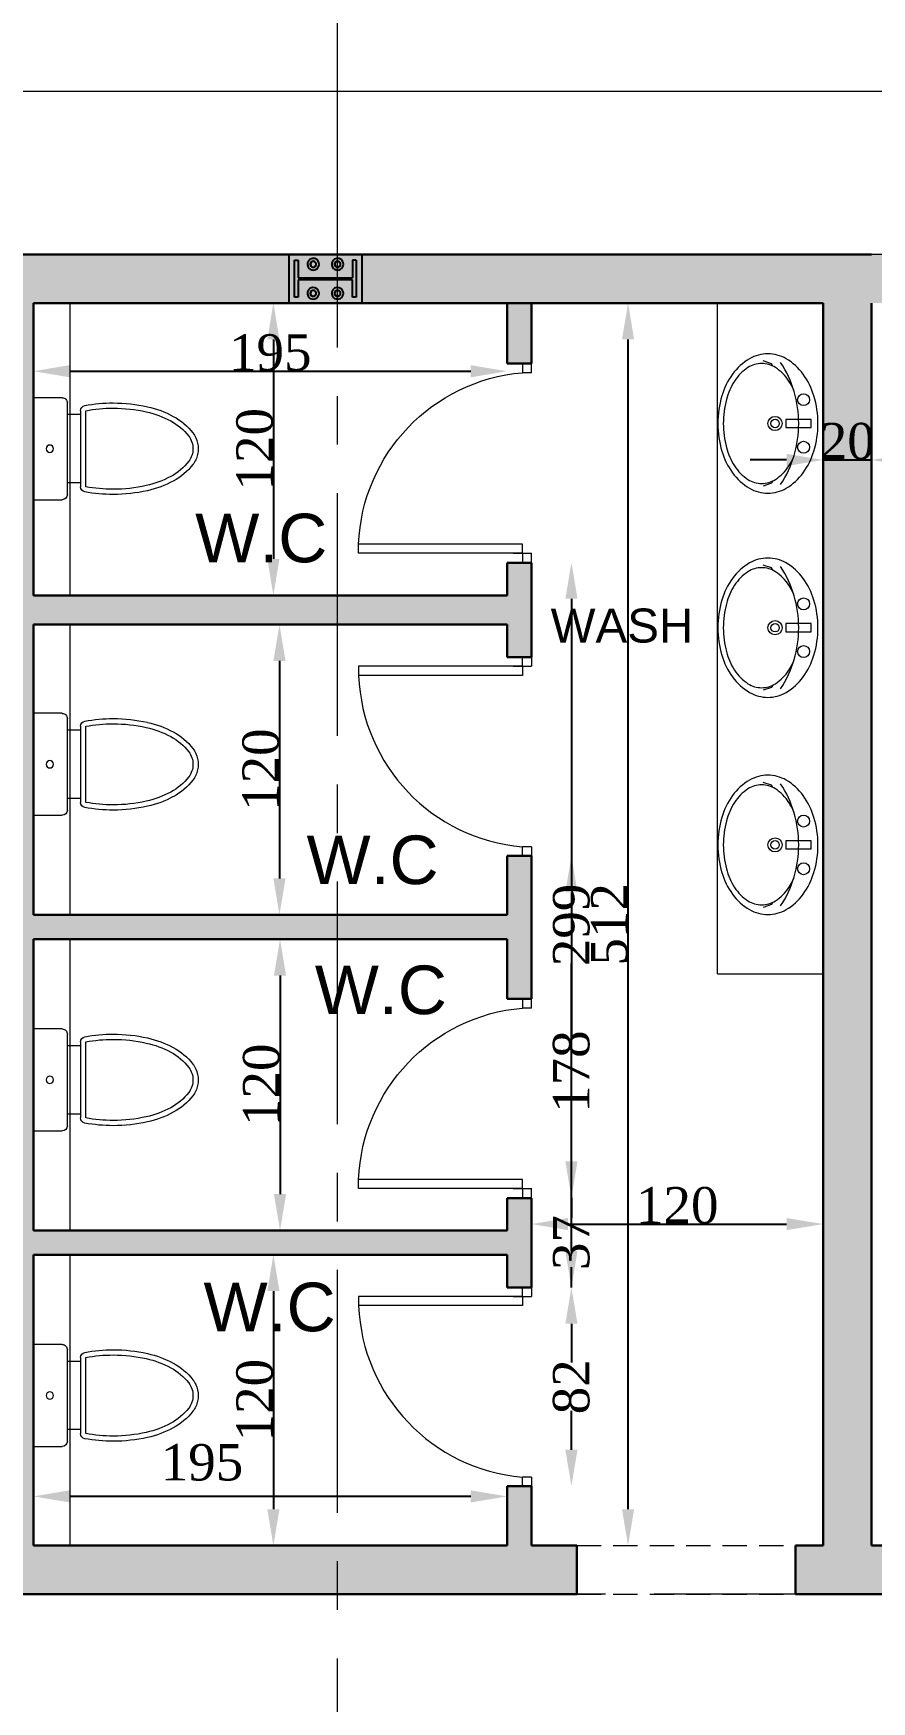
# Model space of a CAD drawing. Header units: millimetres. Extents: x -9083 to 924194, y -232449 to 321637.
# Drawn here: x 75635 to 79085, y 167866 to 174738 of the extents above; entities that cross this region are included whole.
import ezdxf

# ---------------------------------------------------------------- set-up
doc = ezdxf.new("R2010")
doc.units = ezdxf.units.MM
doc.header["$LTSCALE"] = 400
doc.header["$MEASUREMENT"] = 0
doc.header["$PDMODE"] = 3
for name, pattern in [('CENTER', [2, 1.25, -0.25, 0.25, -0.25]), ('CENTERX2', [4, 2.5, -0.5, 0.5, -0.5]), ('HIDDEN', [0.375, 0.25, -0.125])]:
    doc.linetypes.add(name, pattern=pattern)
doc.layers.get('0').update_dxf_attribs({"lineweight": 0, "true_color": 0xff1414})
doc.layers.get('Defpoints').update_dxf_attribs({"color": 8, "lineweight": 5})
for name, color, linetype, lineweight in [('0.dim', 3, 'Continuous', 25), ('A-ANNO-DIMS', 134, 'Continuous', 9), ('A-DETL', 8, 'Continuous', 9), ('A_DOOR', 2, 'Continuous', 9), ('ARCHES', 1, 'HIDDEN', 5), ('AXIS DIMENSION', 8, 'Continuous', 5), ('DETAILS DIMENSION', 15, 'Continuous', 5), ('FIXTURE', 5, 'Continuous', 0), ('HATCH', 15, 'Continuous', 0), ('PLUMBING', 252, 'Continuous', 0), ('REVC', 210, 'Continuous', 0), ('ROOMS DIMENSION', 3, 'Continuous', 5), ('WALL PROPOSED', 255, 'Continuous', 30)]:
    doc.layers.add(name, color=color, linetype=linetype, lineweight=lineweight)
doc.layers.add('AXIES', color=7, linetype='CENTER', lineweight=0, true_color=0x949596)
doc.layers.add('BATH', color=33, linetype='Continuous')
doc.layers.add('STEEL', color=63, linetype='Continuous')
doc.styles.add('Arial_1', font='arial.ttf', dxfattribs={"height": 300})
doc.styles.add('asif', font='arial.ttf')
doc.styles.add('ROMAN', font='times.ttf')
doc.styles.add('ROMANT', font='romant.shx')
doc.dimstyles.new('AXIS DIMENSION', dxfattribs={"dimscale": 1.2, "dimtxt": 220, "dimasz": 150, "dimexe": 75, "dimexo": 200, "dimgap": 50, "dimtad": 0, "dimdec": 0, "dimlfac": 0.1, "dimzin": 0, "dimdsep": 46, "dimtxsty": 'ROMANT', "dimblk": 'OBLIQUE', "dimcen": 200, "dimdle": 75, "dimclrd": 17, "dimclre": 94, "dimclrt": 3, "dimadec": 0, "dimazin": 0, "dimtfac": 0.5, "dimtdec": 0, "dimtix": 1, "dimtofl": 0, "dimtmove": 2, "dimatfit": 2, "dimfxl": 100, "dimtvp": 0.5, "dimtolj": 1, "dimtzin": 0, "dimlwd": -1, "dimlwe": -1, "dimarcsym": 0})
doc.dimstyles.new('DETAILS DIMENSION', dxfattribs={"dimtxt": 100, "dimasz": 150, "dimexe": 75, "dimexo": 200, "dimgap": 50, "dimtad": 0, "dimdec": 0, "dimlfac": 0.1, "dimzin": 0, "dimdsep": 46, "dimtxsty": 'asif', "dimblk": 'OBLIQUE', "dimcen": 200, "dimdle": 50, "dimclrd": 181, "dimclre": 146, "dimclrt": 1, "dimadec": 0, "dimazin": 0, "dimtfac": 0.5, "dimtdec": 0, "dimtix": 1, "dimtofl": 0, "dimtmove": 2, "dimatfit": 2, "dimfxl": 100, "dimtvp": 0.5, "dimtolj": 1, "dimtzin": 0, "dimlwd": -1, "dimlwe": -1, "dimarcsym": 0})
doc.dimstyles.new('ROOMS DIM', dxfattribs={"dimtxt": 150, "dimasz": 150, "dimexe": 0.06, "dimexo": 0.06, "dimgap": 0.03, "dimtad": 1, "dimtoh": 1, "dimdec": 0, "dimlfac": 0.1, "dimzin": 13, "dimdsep": 46, "dimtxsty": 'ROMAN', "dimcen": 0.09, "dimdle": 0.06, "dimse1": 1, "dimse2": 1, "dimclrd": 256, "dimclre": 256, "dimclrt": 3, "dimadec": 0, "dimazin": 0, "dimtfac": 1, "dimtdec": 0, "dimtix": 1, "dimtmove": 2, "dimatfit": 3, "dimfxl": 0.06, "dimtolj": 1, "dimtzin": 0, "dimarcsym": 0})

# ---------------------------------------------------------------- blocks, each defined once
blk = doc.blocks.new('*D672')
at = {"layer": 'Defpoints', "color": 0, "transparency": 16777216}
for p in [(72187.4, 168308.9), (78455.8, 165808.9), (80414.6, 165808.9)]:
    blk.add_point(p, dxfattribs=at)
at = {"layer": 'ROOMS DIMENSION', "lineweight": -2, "transparency": 16777216}
blk.add_line((80414.6, 168158.9), (80414.6, 165958.9), dxfattribs=at)
at = {"layer": 'ROOMS DIMENSION', "transparency": 16777216}
for points in [[(80389.6, 168158.9), (80439.6, 168158.9), (80414.6, 168308.9)], [(80389.6, 165958.9), (80439.6, 165958.9), (80414.6, 165808.9)]]:
    blk.add_solid(points, dxfattribs=at)
at = {"layer": 'ROOMS DIMENSION', "color": 3, "transparency": 16777216, "insert": (80338.3, 167058.9), "char_height": 150, "attachment_point": 5, "rotation": 90, "style": 'ROMAN'}
blk.add_mtext('\\A1;250', dxfattribs=at)
blk = doc.blocks.new('Toalite Pln 003')
at = {"layer": 'BATH', "color": 5, "lineweight": 0}
for p, q in [((1758.13, 446.6), (1758.13, 488.6)), ((1769.97, 488.6), (1758.13, 488.6)), ((1772.13, 448.75), (1772.13, 486.44)), ((1777.51, 481.64), (1772.13, 481.64)), ((1777.51, 483.26), (1777.51, 451.93)), ((1779.67, 451.93), (1779.67, 483.26)), ((1777.51, 453.55), (1772.13, 453.55)), ((1758.13, 446.6), (1769.97, 446.6))]:
    blk.add_line(p, q, dxfattribs=at)
at = {"layer": 'BATH', "color": 5, "lineweight": 0, "extrusion": (0, 0, -1)}
for centre, major_axis, start_param, end_param in [((1769.97, 486.44), (-1.52, -1.52), 2.356194, 3.926991), ((1779.67, 483.26), (-1.52, -1.52), 0.785398, 2.174691), ((1790.97, 421.65), (45.82, -45.82), 3.745487, 3.926991), ((1790.97, 421.65), (-44.3, -44.3), 2.174691, 2.356194), ((1790.97, 421.65), (-45.82, -45.82), 2.356194, 2.575641), ((1790.97, 421.65), (44.3, -44.3), 3.926991, 4.146437), ((1796.04, 444.38), (27.83, -27.83), 4.146437, 4.420932), ((1796.04, 444.38), (-29.35, -29.35), 2.575641, 2.850136), ((1803.75, 458.69), (16.34, -16.34), 4.420932, 4.842077), ((1803.75, 458.69), (17.86, -17.86), 4.420932, 4.842077), ((1764.89, 467.6), (-1.07, -1.07), 0.785398, 7.068583), ((1815.33, 467.6), (6, -6), 4.842077, 5.497787), ((1815.33, 467.6), (-6, -6), 3.926991, 4.582701), ((1803.75, 476.51), (-16.34, -16.34), 4.582701, 5.003846), ((1803.75, 476.51), (-17.86, -17.86), 4.582701, 5.003846), ((1796.04, 490.82), (-27.83, -27.83), -1.27934, -1.004844), ((1796.04, 490.82), (29.35, -29.35), 0.291457, 0.565952), ((1769.97, 448.75), (-1.52, -1.52), 3.926991, 5.497787), ((1779.67, 451.93), (1.52, -1.52), 0.966902, 2.356194), ((1790.97, 513.55), (45.82, -45.82), 0.785398, 0.966902), ((1790.97, 513.55), (-44.3, -44.3), -0.785398, -0.603895), ((1790.97, 513.55), (-44.3, -44.3), -1.004844, -0.785398), ((1790.97, 513.55), (-45.82, -45.82), -1.004844, -0.785398)]:
    blk.add_ellipse(centre, major_axis=major_axis, ratio=1, start_param=start_param, end_param=end_param, dxfattribs=at)
at = {"layer": 'BATH', "color": 5, "lineweight": 0}
for points, knots in [([(1823.77, 474.08), (1824.24, 473.47), (1824.65, 472.8), (1825.63, 470.69), (1825.97, 469.14), (1825.97, 467.6)], [4.8420771, 4.8420771, 4.8420771, 4.8420771, 5.0619915, 5.0619915, 5.4977871, 5.4977871, 5.4977871, 5.4977871]), ([(1825.97, 467.6), (1825.97, 466.82), (1825.89, 466.04), (1825.38, 463.77), (1824.71, 462.33), (1823.77, 461.11)], [3.9269908, 3.9269908, 3.9269908, 3.9269908, 4.1469052, 4.1469052, 4.5827009, 4.5827009, 4.5827009, 4.5827009])]:
    blk.add_open_spline(points, degree=3, knots=knots, dxfattribs=at)
blk = doc.blocks.new('*D675')
at = {"layer": 'Defpoints', "color": 0, "transparency": 16777216}
for p in [(75635.4, 168711.5), (75635.4, 168675.7), (77585.4, 168675.7)]:
    blk.add_point(p, dxfattribs=at)
at = {"layer": 'ROOMS DIMENSION', "lineweight": -2, "transparency": 16777216}
blk.add_line((77435.4, 168711.5), (75785.4, 168711.5), dxfattribs=at)
at = {"layer": 'ROOMS DIMENSION', "transparency": 16777216}
for points in [[(75785.4, 168736.5), (75785.4, 168686.5), (75635.4, 168711.5)], [(77435.4, 168736.5), (77435.4, 168686.5), (77585.4, 168711.5)]]:
    blk.add_solid(points, dxfattribs=at)
at = {"layer": 'ROOMS DIMENSION', "color": 3, "transparency": 16777216, "insert": (76329.3, 168851), "char_height": 150, "attachment_point": 5, "style": 'ROMAN'}
blk.add_mtext('\\A1;195', dxfattribs=at)
blk = doc.blocks.new('*D676')
at = {"layer": 'Defpoints', "color": 0, "transparency": 16777216}
for p in [(75635.4, 173340), (77585.4, 173356.9), (77585.4, 173346.2)]:
    blk.add_point(p, dxfattribs=at)
at = {"layer": 'ROOMS DIMENSION', "lineweight": -2, "transparency": 16777216}
blk.add_line((75785.4, 173346.2), (77435.4, 173346.2), dxfattribs=at)
at = {"layer": 'ROOMS DIMENSION', "transparency": 16777216}
for points in [[(75785.4, 173371.2), (75785.4, 173321.2), (75635.4, 173346.2)], [(77435.4, 173371.2), (77435.4, 173321.2), (77585.4, 173346.2)]]:
    blk.add_solid(points, dxfattribs=at)
at = {"layer": 'ROOMS DIMENSION', "color": 3, "transparency": 16777216, "insert": (76610.4, 173422.7), "char_height": 150, "attachment_point": 5, "style": 'ROMAN'}
blk.add_mtext('\\A1;195', dxfattribs=at)
blk = doc.blocks.new('*D763')
at = {"layer": 'Defpoints', "color": 0, "transparency": 16777216}
for p in [(76610.4, 172302.9), (76610.4, 171107), (76648.2, 171107)]:
    blk.add_point(p, dxfattribs=at)
at = {"layer": 'ROOMS DIMENSION', "lineweight": -2, "transparency": 16777216}
blk.add_line((76648.2, 172152.9), (76648.2, 171257), dxfattribs=at)
at = {"layer": 'ROOMS DIMENSION', "transparency": 16777216}
for points in [[(76623.2, 172152.9), (76673.2, 172152.9), (76648.2, 172302.9)], [(76623.2, 171257), (76673.2, 171257), (76648.2, 171107)]]:
    blk.add_solid(points, dxfattribs=at)
at = {"layer": 'ROOMS DIMENSION', "color": 3, "transparency": 16777216, "insert": (76571.8, 171704.9), "char_height": 150, "attachment_point": 5, "rotation": 90, "style": 'ROMAN'}
blk.add_mtext('\\A1;120', dxfattribs=at)
blk = doc.blocks.new('*D764')
at = {"layer": 'Defpoints', "color": 0, "transparency": 16777216}
for p in [(76520.5, 171007), (76493.2, 169807), (76650.5, 169807)]:
    blk.add_point(p, dxfattribs=at)
at = {"layer": 'ROOMS DIMENSION', "lineweight": -2, "transparency": 16777216}
blk.add_line((76650.5, 170857), (76650.5, 169957), dxfattribs=at)
at = {"layer": 'ROOMS DIMENSION', "transparency": 16777216}
for points in [[(76625.5, 170857), (76675.5, 170857), (76650.5, 171007)], [(76625.5, 169957), (76675.5, 169957), (76650.5, 169807)]]:
    blk.add_solid(points, dxfattribs=at)
at = {"layer": 'ROOMS DIMENSION', "color": 3, "transparency": 16777216, "insert": (76574.1, 170407), "char_height": 150, "attachment_point": 5, "rotation": 90, "style": 'ROMAN'}
blk.add_mtext('\\A1;120', dxfattribs=at)
blk = doc.blocks.new('*D677')
at = {"layer": 'Defpoints', "color": 0, "transparency": 16777216}
for p in [(78885.4, 169833.2), (77685.4, 169765.7), (78885.4, 169750.1)]:
    blk.add_point(p, dxfattribs=at)
at = {"layer": 'ROOMS DIMENSION', "lineweight": -2, "transparency": 16777216}
blk.add_line((77835.4, 169833.2), (78735.4, 169833.2), dxfattribs=at)
at = {"layer": 'ROOMS DIMENSION', "transparency": 16777216}
for points in [[(77835.4, 169858.2), (77835.4, 169808.2), (77685.4, 169833.2)], [(78735.4, 169858.2), (78735.4, 169808.2), (78885.4, 169833.2)]]:
    blk.add_solid(points, dxfattribs=at)
at = {"layer": 'ROOMS DIMENSION', "color": 3, "transparency": 16777216, "insert": (78285.4, 169909.5), "char_height": 150, "attachment_point": 5, "style": 'ROMAN'}
blk.add_mtext('\\A1;120', dxfattribs=at)
blk = doc.blocks.new('*D766')
at = {"layer": 'Defpoints', "color": 0, "transparency": 16777216}
for p in [(78885.4, 173627), (79085.4, 173627), (79085.4, 172980.8)]:
    blk.add_point(p, dxfattribs=at)
at = {"layer": 'ROOMS DIMENSION', "lineweight": -2, "transparency": 16777216}
for p, q in [((78735.4, 172980.8), (78585.4, 172980.8)), ((78885.4, 172980.8), (79085.4, 172980.8)), ((79235.4, 172980.8), (79385.4, 172980.8))]:
    blk.add_line(p, q, dxfattribs=at)
at = {"layer": 'ROOMS DIMENSION', "transparency": 16777216}
for points in [[(78735.4, 173005.8), (78735.4, 172955.8), (78885.4, 172980.8)], [(79235.4, 173005.8), (79235.4, 172955.8), (79085.4, 172980.8)]]:
    blk.add_solid(points, dxfattribs=at)
at = {"layer": 'ROOMS DIMENSION', "color": 3, "transparency": 16777216, "insert": (78985.4, 173057.2), "char_height": 150, "attachment_point": 5, "style": 'ROMAN'}
blk.add_mtext('\\A1;20', dxfattribs=at)
blk = doc.blocks.new('_Oblique')
at = {"color": 0, "linetype": 'ByBlock', "lineweight": -2}
blk.add_line((-0.5, -0.5), (0.5, 0.5), dxfattribs=at)
blk = doc.blocks.new('*D729')
at = {"layer": 'Defpoints', "color": 0, "transparency": 16777216}
for p in [(68785.4, 174498), (68785.4, 174235.2), (80460.4, 173827)]:
    blk.add_point(p, dxfattribs=at)
at = {"layer": 'DETAILS DIMENSION', "color": 146, "transparency": 16777216}
for p, q in [((68785.4, 174435.2), (68785.4, 174573)), ((80460.4, 174027), (80460.4, 174573))]:
    blk.add_line(p, q, dxfattribs=at)
at = {"layer": 'DETAILS DIMENSION', "color": 181, "transparency": 16777216}
for p, q in [((68735.4, 174498), (74428.2, 174498)), ((80510.4, 174498), (74817.6, 174498))]:
    blk.add_line(p, q, dxfattribs=at)
at = {"layer": 'DETAILS DIMENSION', "color": 181, "transparency": 16777216, "xscale": 150, "yscale": 150, "zscale": 150, "rotation": 180}
blk.add_blockref('_Oblique', (68785.4, 174498), dxfattribs=at)
at = {"layer": 'DETAILS DIMENSION', "color": 181, "transparency": 16777216, "xscale": 150, "yscale": 150, "zscale": 150}
blk.add_blockref('_Oblique', (80460.4, 174498), dxfattribs=at)
at = {"layer": 'DETAILS DIMENSION', "color": 1, "transparency": 16777216, "insert": (74622.9, 174549.1), "char_height": 100, "attachment_point": 5, "style": 'asif'}
blk.add_mtext('\\A1;1168', dxfattribs=at)
blk = doc.blocks.new('*D156')
at = {"layer": 'AXIS DIMENSION', "color": 94, "ltscale": 20, "transparency": 16777216}
for p, q in [((6081680.8, 811188.9), (6081680.8, 813339.4)), ((6085684.3, 811188.9), (6085684.3, 813339.4))]:
    blk.add_line(p, q, dxfattribs=at)
at = {"layer": 'AXIS DIMENSION', "color": 17, "ltscale": 20, "transparency": 16777216}
for p, q in [((6081590.8, 813249.4), (6083276.8, 813249.4)), ((6085774.3, 813249.4), (6084088.3, 813249.4))]:
    blk.add_line(p, q, dxfattribs=at)
at = {"layer": 'Defpoints', "color": 0, "ltscale": 20, "transparency": 16777216}
for p in [(6085684.3, 813249.4), (6081680.8, 810948.9), (6085684.3, 810948.9)]:
    blk.add_point(p, dxfattribs=at)
at = {"layer": 'AXIS DIMENSION', "color": 17, "ltscale": 20, "transparency": 16777216, "xscale": 179.9999999999999, "yscale": 179.9999999999999, "zscale": 179.9999999999999, "rotation": 180}
blk.add_blockref('_Oblique', (6081680.8, 813249.4), dxfattribs=at)
at = {"layer": 'AXIS DIMENSION', "color": 17, "ltscale": 20, "transparency": 16777216, "xscale": 179.9999999999999, "yscale": 179.9999999999999, "zscale": 179.9999999999999}
blk.add_blockref('_Oblique', (6085684.3, 813249.4), dxfattribs=at)
at = {"layer": 'AXIS DIMENSION', "color": 3, "ltscale": 20, "transparency": 16777216, "insert": (6083682.6, 813381.4), "char_height": 264, "attachment_point": 5, "style": 'ROMANT'}
blk.add_mtext('\\A1;400', dxfattribs=at)
blk = doc.blocks.new('*D159')
at = {"layer": 'AXIS DIMENSION', "color": 94, "ltscale": 20, "transparency": 16777216}
for p, q in [((6085684.3, 811188.9), (6085684.3, 813339.4)), ((6089882.5, 811188.9), (6089882.5, 813339.4))]:
    blk.add_line(p, q, dxfattribs=at)
at = {"layer": 'AXIS DIMENSION', "color": 17, "ltscale": 20, "transparency": 16777216}
for p, q in [((6085594.3, 813249.4), (6087377.7, 813249.4)), ((6089972.5, 813249.4), (6088189.1, 813249.4))]:
    blk.add_line(p, q, dxfattribs=at)
at = {"layer": 'Defpoints', "color": 0, "ltscale": 20, "transparency": 16777216}
for p in [(6089882.5, 813249.4), (6085684.3, 810948.9), (6089882.5, 810948.9)]:
    blk.add_point(p, dxfattribs=at)
at = {"layer": 'AXIS DIMENSION', "color": 17, "ltscale": 20, "transparency": 16777216, "xscale": 179.9999999999999, "yscale": 179.9999999999999, "zscale": 179.9999999999999, "rotation": 180}
blk.add_blockref('_Oblique', (6085684.3, 813249.4), dxfattribs=at)
at = {"layer": 'AXIS DIMENSION', "color": 17, "ltscale": 20, "transparency": 16777216, "xscale": 179.9999999999999, "yscale": 179.9999999999999, "zscale": 179.9999999999999}
blk.add_blockref('_Oblique', (6089882.5, 813249.4), dxfattribs=at)
at = {"layer": 'AXIS DIMENSION', "color": 3, "ltscale": 20, "transparency": 16777216, "insert": (6087783.4, 813381.4), "char_height": 264, "attachment_point": 5, "style": 'ROMANT'}
blk.add_mtext('\\A1;420', dxfattribs=at)
blk = doc.blocks.new('*D732')
at = {"layer": 'Defpoints', "color": 0, "transparency": 16777216}
for p in [(76585.4, 173627), (76585.4, 172422.9), (76623.2, 172422.9)]:
    blk.add_point(p, dxfattribs=at)
at = {"layer": 'ROOMS DIMENSION', "lineweight": -2, "transparency": 16777216}
blk.add_line((76623.2, 173477), (76623.2, 172572.9), dxfattribs=at)
at = {"layer": 'ROOMS DIMENSION', "transparency": 16777216}
for points in [[(76598.2, 173477), (76648.2, 173477), (76623.2, 173627)], [(76598.2, 172572.9), (76648.2, 172572.9), (76623.2, 172422.9)]]:
    blk.add_solid(points, dxfattribs=at)
at = {"layer": 'ROOMS DIMENSION', "color": 3, "transparency": 16777216, "insert": (76546.8, 173024.9), "char_height": 150, "attachment_point": 5, "rotation": 90, "style": 'ROMAN'}
blk.add_mtext('\\A1;120', dxfattribs=at)
blk = doc.blocks.new('*D733')
at = {"layer": 'Defpoints', "color": 0, "transparency": 16777216}
for p in [(76493.2, 169707), (76497.7, 168508.9), (76623.2, 168508.9)]:
    blk.add_point(p, dxfattribs=at)
at = {"layer": 'ROOMS DIMENSION', "lineweight": -2, "transparency": 16777216}
blk.add_line((76623.2, 169557), (76623.2, 168658.9), dxfattribs=at)
at = {"layer": 'ROOMS DIMENSION', "transparency": 16777216}
for points in [[(76598.2, 169557), (76648.2, 169557), (76623.2, 169707)], [(76598.2, 168658.9), (76648.2, 168658.9), (76623.2, 168508.9)]]:
    blk.add_solid(points, dxfattribs=at)
at = {"layer": 'ROOMS DIMENSION', "color": 3, "transparency": 16777216, "insert": (76546.8, 169108), "char_height": 150, "attachment_point": 5, "rotation": 90, "style": 'ROMAN'}
blk.add_mtext('\\A1;120', dxfattribs=at)
blk = doc.blocks.new('*D768')
at = {"layer": 'Defpoints', "color": 0, "transparency": 16777216}
for p in [(116685.4, 168508.9), (68985.4, 168308.9), (116685.4, 167055.6)]:
    blk.add_point(p, dxfattribs=at)
at = {"layer": 'ROOMS DIMENSION', "lineweight": -2, "transparency": 16777216}
blk.add_line((69135.4, 167055.6), (116535.4, 167055.6), dxfattribs=at)
at = {"layer": 'ROOMS DIMENSION', "transparency": 16777216}
for points in [[(69135.4, 167080.6), (69135.4, 167030.6), (68985.4, 167055.6)], [(116535.4, 167080.6), (116535.4, 167030.6), (116685.4, 167055.6)]]:
    blk.add_solid(points, dxfattribs=at)
at = {"layer": 'ROOMS DIMENSION', "color": 3, "transparency": 16777216, "insert": (92585.4, 167665.4), "char_height": 150, "attachment_point": 5, "style": 'ROMAN'}
blk.add_mtext('\\A1;4770', dxfattribs=at)
blk = doc.blocks.new('LAVATORY')
at = {"layer": 'PLUMBING', "color": 5, "flags": 128}
blk.add_lwpolyline([(0.2925, 0.21, 0.131574), (0.272, 0.2865, 0.10661), (0.2068, 0.3585, 0.083598), (0.1157, 0.4032, 0.07239), (0, 0.42, 0.07239), (-0.1157, 0.4032, 0.083598), (-0.2068, 0.3585, 0.10661), (-0.272, 0.2865, 0.131574), (-0.2925, 0.21, 0.131574), (-0.272, 0.1335, 0.10661), (-0.2068, 0.0615, 0.083598), (-0.1157, 0.0168, 0.07239), (0, 0, 0.07239), (0.1157, 0.0168, 0.083598), (0.2068, 0.0615, 0.10661), (0.272, 0.1335, 0.131574), (0.2925, 0.21)], format="xyb", close=True, dxfattribs=at)
for points in [[(0.1391, 0.1014, 0.040392), (0.1783, 0.1222, 0.107175), (0.2351, 0.1787, 0.144796), (0.2521, 0.2361, 0.144796), (0.2351, 0.2935, 0.107175), (0.1783, 0.35, 0.077612), (0.1006, 0.384, 0.064769), (0, 0.3971, 0.064769), (-0.1006, 0.384, 0.077612), (-0.1783, 0.35, 0.107175), (-0.2351, 0.2935, 0.144796), (-0.2521, 0.2361, 0.144796), (-0.2351, 0.1787, 0.107175), (-0.1783, 0.1222, 0.040392), (-0.1391, 0.1014)], [(-0.2565, 0.1567, 0.147437), (0, 0.0807, 0.147437), (0.2565, 0.1567)]]:
    blk.add_lwpolyline(points, format="xyb", dxfattribs=at)
for points in [[(-0.241, 0.1891), (-0.2508, 0.1945), (-0.2625, 0.2296)], [(0.241, 0.1891), (0.2508, 0.1945), (0.2625, 0.2296)]]:
    blk.add_lwpolyline(points, dxfattribs=at)
at = {"layer": 'PLUMBING', "color": 5}
for centre, radius in [((0, 0.18), 0.0297), ((0, 0.18), 0.018), ((-0.1, 0.06), 0.0251), ((0.1, 0.06), 0.0251)]:
    blk.add_circle(centre, radius, dxfattribs=at)
blk.add_3dface([(-0.0171, 0.1345), (-0.0171, 0.0278), (0.0171, 0.0278), (0.0171, 0.1345)], dxfattribs=at)
blk = doc.blocks.new('*D769')
at = {"layer": 'Defpoints', "color": 0, "transparency": 16777216}
for p in [(77685.4, 173627), (78083, 173627), (77685.4, 168508.9)]:
    blk.add_point(p, dxfattribs=at)
at = {"layer": 'ROOMS DIMENSION', "lineweight": -2, "transparency": 16777216}
blk.add_line((78083, 168658.9), (78083, 173477), dxfattribs=at)
at = {"layer": 'ROOMS DIMENSION', "transparency": 16777216}
for points in [[(78058, 173477), (78108, 173477), (78083, 173627)], [(78058, 168658.9), (78108, 168658.9), (78083, 168508.9)]]:
    blk.add_solid(points, dxfattribs=at)
at = {"layer": 'ROOMS DIMENSION', "color": 3, "transparency": 16777216, "insert": (78006.7, 171068), "char_height": 150, "attachment_point": 5, "rotation": 90, "style": 'ROMAN'}
blk.add_mtext('\\A1;512', dxfattribs=at)
blk = doc.blocks.new('*D799')
at = {"layer": 'Defpoints', "color": 0, "transparency": 16777216}
for p in [(77685.4, 169572.4), (77685.4, 168753.7), (77849.9, 168753.7)]:
    blk.add_point(p, dxfattribs=at)
at = {"layer": 'ROOMS DIMENSION', "lineweight": -2, "transparency": 16777216}
for p, q in [((77849.9, 169422.4), (77849.9, 169262.5)), ((77849.9, 168903.7), (77849.9, 169063.6))]:
    blk.add_line(p, q, dxfattribs=at)
at = {"layer": 'ROOMS DIMENSION', "transparency": 16777216}
for points in [[(77824.9, 169422.4), (77874.9, 169422.4), (77849.9, 169572.4)], [(77824.9, 168903.7), (77874.9, 168903.7), (77849.9, 168753.7)]]:
    blk.add_solid(points, dxfattribs=at)
at = {"layer": 'ROOMS DIMENSION', "color": 3, "transparency": 16777216, "insert": (77849.9, 169163), "char_height": 150, "attachment_point": 5, "rotation": 90, "style": 'ROMAN'}
blk.add_mtext('\\A1;82', dxfattribs=at)
blk = doc.blocks.new('DFGFDSGDFSG')
at = {"layer": 'A_DOOR', "color": 1}
for p, q in [((76972.9, 169534.9), (76972.9, 169497.4)), ((77647.9, 169534.9), (76972.9, 169534.9)), ((77610.4, 169534.9), (77647.9, 169534.9)), ((77647.9, 169534.9), (77647.9, 169572.4)), ((77647.9, 169572.4), (77685.4, 169572.4)), ((77647.9, 169534.9), (77647.9, 169497.4)), ((77647.9, 169534.9), (77685.4, 169534.9)), ((77685.4, 169572.4), (77685.4, 169534.9)), ((77647.9, 169497.4), (76972.9, 169497.4)), ((77685.4, 168791.2), (77647.9, 168791.2)), ((77647.9, 168753.7), (77647.9, 168791.2)), ((77685.4, 168791.2), (77685.4, 168753.7)), ((77685.4, 168753.7), (77647.9, 168753.7))]:
    blk.add_line(p, q, dxfattribs=at)
blk.add_arc((77711, 169526), 737.5, 182.22227, 265.09715, dxfattribs=at)
blk = doc.blocks.new('*D802')
at = {"layer": 'Defpoints', "color": 0, "transparency": 16777216}
for p in [(77685.4, 169941.6), (77849.9, 169941.6), (77685.4, 169572.4)]:
    blk.add_point(p, dxfattribs=at)
at = {"layer": 'ROOMS DIMENSION', "lineweight": -2, "transparency": 16777216}
for p, q in [((77849.9, 170091.6), (77849.9, 170241.6)), ((77849.9, 169941.6), (77849.9, 169858.4)), ((77849.9, 169572.4), (77849.9, 169655.6)), ((77849.9, 169422.4), (77849.9, 169272.4))]:
    blk.add_line(p, q, dxfattribs=at)
at = {"layer": 'ROOMS DIMENSION', "transparency": 16777216}
for points in [[(77824.9, 170091.6), (77874.9, 170091.6), (77849.9, 169941.6)], [(77824.9, 169422.4), (77874.9, 169422.4), (77849.9, 169572.4)]]:
    blk.add_solid(points, dxfattribs=at)
at = {"layer": 'ROOMS DIMENSION', "color": 3, "transparency": 16777216, "insert": (77849.9, 169757), "char_height": 150, "attachment_point": 5, "rotation": 90, "style": 'ROMAN'}
blk.add_mtext('\\A1;37', dxfattribs=at)
blk = doc.blocks.new('*D803')
at = {"layer": 'Defpoints', "color": 0, "transparency": 16777216}
for p in [(77685.4, 171349.5), (77849.9, 171349.5), (77685.4, 169572.4)]:
    blk.add_point(p, dxfattribs=at)
at = {"layer": 'ROOMS DIMENSION', "lineweight": -2, "transparency": 16777216}
for p, q in [((77849.9, 171199.5), (77849.9, 170607.7)), ((77849.9, 169722.4), (77849.9, 170314.2))]:
    blk.add_line(p, q, dxfattribs=at)
at = {"layer": 'ROOMS DIMENSION', "transparency": 16777216}
for points in [[(77824.9, 171199.5), (77874.9, 171199.5), (77849.9, 171349.5)], [(77824.9, 169722.4), (77874.9, 169722.4), (77849.9, 169572.4)]]:
    blk.add_solid(points, dxfattribs=at)
at = {"layer": 'ROOMS DIMENSION', "color": 3, "transparency": 16777216, "insert": (77849.9, 170461), "char_height": 150, "attachment_point": 5, "rotation": 90, "style": 'ROMAN'}
blk.add_mtext('\\A1;178', dxfattribs=at)
blk = doc.blocks.new('*D804')
at = {"layer": 'Defpoints', "color": 0, "transparency": 16777216}
for p in [(77685.4, 172558.8), (77849.9, 172558.8), (77685.4, 169572.4)]:
    blk.add_point(p, dxfattribs=at)
at = {"layer": 'ROOMS DIMENSION', "lineweight": -2, "transparency": 16777216}
for p, q in [((77849.9, 172408.8), (77849.9, 171224.6)), ((77849.9, 169722.4), (77849.9, 170906.6))]:
    blk.add_line(p, q, dxfattribs=at)
at = {"layer": 'ROOMS DIMENSION', "transparency": 16777216}
for points in [[(77824.9, 172408.8), (77874.9, 172408.8), (77849.9, 172558.8)], [(77824.9, 169722.4), (77874.9, 169722.4), (77849.9, 169572.4)]]:
    blk.add_solid(points, dxfattribs=at)
at = {"layer": 'ROOMS DIMENSION', "color": 3, "transparency": 16777216, "insert": (77849.9, 171065.6), "char_height": 150, "attachment_point": 5, "rotation": 90, "style": 'ROMAN'}
blk.add_mtext('\\A1;299', dxfattribs=at)
blk = doc.blocks.new('*D805')
at = {"layer": 'Defpoints', "color": 0, "transparency": 16777216}
for p in [(77685.4, 171349.5), (77849.9, 171349.5), (77685.4, 169572.4)]:
    blk.add_point(p, dxfattribs=at)
at = {"layer": 'ROOMS DIMENSION', "lineweight": -2, "transparency": 16777216}
for p, q in [((77849.9, 171199.5), (77849.9, 170607.7)), ((77849.9, 169722.4), (77849.9, 170314.2))]:
    blk.add_line(p, q, dxfattribs=at)
at = {"layer": 'ROOMS DIMENSION', "transparency": 16777216}
for points in [[(77824.9, 171199.5), (77874.9, 171199.5), (77849.9, 171349.5)], [(77824.9, 169722.4), (77874.9, 169722.4), (77849.9, 169572.4)]]:
    blk.add_solid(points, dxfattribs=at)
at = {"layer": 'ROOMS DIMENSION', "color": 3, "transparency": 16777216, "insert": (77849.9, 170461), "char_height": 150, "attachment_point": 5, "rotation": 90, "style": 'ROMAN'}
blk.add_mtext('\\A1;178', dxfattribs=at)
blk = doc.blocks.new('GHBVNVCN')
at = {"layer": 'STEEL', "color": 114, "true_color": 0x139b48}
for p, q in [((891.2539, -1724.1166), (891.2539, -1724.3166)), ((891.2539, -1724.1166), (891.5539, -1724.1166)), ((891.5539, -1724.1166), (891.5539, -1724.3166)), ((891.2769, -1724.2926), (891.2769, -1724.1406)), ((891.2769, -1724.1406), (891.2921, -1724.1406)), ((891.2921, -1724.1406), (891.2921, -1724.2126)), ((891.5309, -1724.1406), (891.5157, -1724.1406)), ((891.5157, -1724.1406), (891.5157, -1724.2126)), ((891.5309, -1724.1406), (891.5309, -1724.2926)), ((891.2921, -1724.2126), (891.5157, -1724.2126)), ((891.5157, -1724.2206), (891.2921, -1724.2206)), ((891.2921, -1724.2206), (891.2921, -1724.2926)), ((891.5157, -1724.2926), (891.5157, -1724.2206)), ((891.2539, -1724.3166), (891.5539, -1724.3166)), ((891.2921, -1724.2926), (891.2769, -1724.2926)), ((891.5309, -1724.2926), (891.5157, -1724.2926))]:
    blk.add_line(p, q, dxfattribs=at)
at = {"layer": 'STEEL', "color": 8, "ltscale": 500}
for centre, radius, start, end in [((891.3539, -1724.1566), 0.024, 30, 210), ((891.4539, -1724.1566), 0.024, 30, 210), ((891.3539, -1724.1566), 0.024, 210, 30), ((891.3539, -1724.1566), 0.012, 45, 225), ((891.3539, -1724.1566), 0.012, 150, 330), ((891.3539, -1724.1566), 0.012, 330, 150), ((891.3539, -1724.1566), 0.012, 225, 45), ((891.4539, -1724.1566), 0.024, 210, 30), ((891.4539, -1724.1566), 0.012, 45, 225), ((891.4539, -1724.1566), 0.012, 150, 330), ((891.4539, -1724.1566), 0.012, 330, 150), ((891.4539, -1724.1566), 0.012, 225, 45), ((891.3539, -1724.2766), 0.024, 30, 210), ((891.3539, -1724.2766), 0.024, 210, 30), ((891.3539, -1724.2766), 0.012, 45, 225), ((891.3539, -1724.2766), 0.012, 150, 330), ((891.3539, -1724.2766), 0.012, 330, 150), ((891.3539, -1724.2766), 0.012, 225, 45), ((891.4539, -1724.2766), 0.024, 30, 210), ((891.4539, -1724.2766), 0.024, 210, 30), ((891.4539, -1724.2766), 0.012, 45, 225), ((891.4539, -1724.2766), 0.012, 150, 330), ((891.4539, -1724.2766), 0.012, 330, 150), ((891.4539, -1724.2766), 0.012, 225, 45)]:
    blk.add_arc(centre, radius, start, end, dxfattribs=at)
blk = doc.blocks.new('hjhg')
at = {"layer": 'AXIES', "linetype": 'CENTERX2'}
for p, q in [((6085684.3, 791366), (6085684.3, 816591.3)), ((6131186.9, 810948.9), (6071269.8, 810948.9)), ((6131186.9, 805430.8), (6071269.8, 805430.8))]:
    blk.add_line(p, q, dxfattribs=at)
at = {"layer": 'AXIS DIMENSION', "ltscale": 20}
for base, p1, p2, picture, middle in [((6085684.3, 813249.4), (6081680.8, 810948.9), (6085684.3, 810948.9), '*D156', (6083682.6, 813381.4)), ((6089882.5, 813249.4), (6085684.3, 810948.9), (6089882.5, 810948.9), '*D159', (6087783.4, 813381.4))]:
    dim = blk.add_linear_dim(base=base, p1=p1, p2=p2, dimstyle='AXIS DIMENSION', dxfattribs=at)
    dim.commit()
    dim.dimension.update_dxf_attribs({"geometry": picture, "text_midpoint": middle})

msp = doc.modelspace()

# ---------------------------------------------------------------- hatches: boundary and pattern name
at = {"layer": 'HATCH', "true_color": 0x939598}
h = msp.add_hatch(color=252, dxfattribs=at)
h.dxf.hatch_style = 1
h.paths.add_polyline_path([(80460.41665, 173827.00829), (79085.41665, 173827.00829), (68785.41665, 173827.00829), (68785.41665, 168926.57089), (68985.41665, 168926.57089), (68985.41665, 170130.13199), (69567.95287, 170130.13199), (69567.95287, 170230.13199), (68985.41665, 170230.13199), (68985.41665, 173627.00829), (70533.33648, 173627.00829), (70533.33648, 170230.13199), (70387.95287, 170230.13199), (70387.95287, 170130.13199), (70780.80026, 170130.13199), (70780.80026, 170230.13199), (70635.41665, 170230.13199), (70635.41665, 173627.00829), (72185.41665, 173627.00829), (72185.41665, 170230.13199), (71600.80026, 170230.13199), (71600.80026, 170130.13199), (72185.41665, 170130.13199), (72185.41665, 168976.57089), (72385.41665, 168976.57089), (72385.41665, 173627.00829), (75435.41665, 173627.00829), (75435.41665, 168308.92654), (77872.25556, 168308.92654), (77872.25556, 168508.92654), (77685.41665, 168508.92654), (77685.41665, 168753.6541), (77585.41665, 168753.6541), (77585.41665, 168508.92654), (75635.41665, 168508.92654), (75635.41665, 169707.00829), (77585.41665, 169707.00829), (77585.41665, 169572.40411), (77685.41665, 169572.40411), (77685.41665, 169940.33843), (77585.41665, 169940.33843), (77585.41665, 169807.00829), (75635.41665, 169807.00829), (75635.41665, 171007.00829), (77585.41665, 171007.00829), (77585.41665, 170760.36381), (77685.41665, 170760.36381), (77685.41665, 171349.52012), (77585.41665, 171349.52012), (77585.41665, 171107.00829), (75635.41665, 171107.00829), (75635.41665, 172302.87564), (77585.41665, 172302.87564), (77585.41665, 172168.27145), (77685.41665, 172168.27145), (77685.41665, 172557.47982), (77585.41665, 172557.47982), (77585.41665, 172422.87564), (75635.41665, 172422.87564), (75635.41665, 173627.00829), (78885.41665, 173627.00829), (78885.41665, 168508.92654), (78772.25556, 168508.92654), (78772.25556, 168308.92654), (82488.19639, 168308.92654), (82488.19639, 168508.92654), (79085.41665, 168508.92654), (79085.41665, 173627.00829), (80460.41665, 173627.00829)])
h.paths.add_polyline_path([(77685.41665, 173627.00829), (77585.41665, 173627.00829), (77585.41665, 173377.5052), (77685.41665, 173377.5052)], flags=16)
h.paths.add_polyline_path([(84935.41665, 173827.00829), (82260.41665, 173827.00829), (82260.41665, 173627.00829), (83635.41665, 173627.00829), (83635.41665, 168508.92654), (83490.81247, 168508.92654), (83490.81247, 168308.92654), (83980.02084, 168308.92654), (83980.02084, 168508.92654), (83835.41665, 168508.92654), (83835.41665, 173627.00829), (84935.41665, 173627.00829)])
h.paths.add_polyline_path([(89135.41665, 173827.00829), (86735.41665, 173827.00829), (86735.41665, 173627.00829), (87835.41665, 173627.00829), (87835.41665, 168508.92654), (84980.02084, 168508.92654), (84980.02084, 168308.92654), (90890.81247, 168308.92654), (90890.81247, 168508.92654), (88035.41665, 168508.92654), (88035.41665, 173627.00829), (89135.41665, 173627.00829)])
h.paths.add_polyline_path([(97535.41665, 173827.00829), (95385.41665, 173827.00829), (95385.41665, 173627.00829), (96235.41665, 173627.00829), (96235.41665, 168508.92654), (93380.02084, 168508.92654), (93380.02084, 168308.92654), (99285.5803, 168308.92654), (99285.5803, 168508.92654), (96435.41665, 168508.92654), (96435.41665, 173627.00829), (97535.41665, 173627.00829)])
h.paths.add_polyline_path([(101735.41665, 173827.00829), (99335.41665, 173827.00829), (99335.41665, 173627.00829), (100435.41665, 173627.00829), (100435.41665, 168508.92654), (100290.81247, 168508.92654), (100290.81247, 168308.92654), (100780.02084, 168308.92654), (100780.02084, 168508.92654), (100635.41665, 168508.92654), (100635.41665, 173627.00829), (101735.41665, 173627.00829)])
h.paths.add_polyline_path([(105935.41665, 173827.00829), (103535.41665, 173827.00829), (103535.41665, 173627.00829), (104635.41665, 173627.00829), (104635.41665, 168508.92654), (101780.02084, 168508.92654), (101780.02084, 168308.92654), (107690.81247, 168308.92654), (107690.81247, 168508.92654), (104835.41665, 168508.92654), (104835.41665, 173627.00829), (105935.41665, 173627.00829)])
h.paths.add_polyline_path([(110885.41665, 173827.00829), (107735.41665, 173827.00829), (107735.41665, 173627.00829), (108835.41665, 173627.00829), (108835.41665, 168508.92654), (108690.81247, 168508.92654), (108690.81247, 168308.92654), (109180.02084, 168308.92654), (109180.02084, 168508.92654), (109035.41665, 168508.92654), (109035.41665, 173627.00829), (110885.41665, 173627.00829)])
h.paths.add_polyline_path([(114341.66665, 173827.00829), (112685.41665, 173827.00829), (112685.41665, 173627.00829), (113435.41665, 173627.00829), (113435.41665, 168508.92654), (110182.63692, 168508.92654), (110182.63692, 168308.92654), (113635.41665, 168308.92654), (115385.41665, 168308.92654), (115385.41665, 168508.92654), (113635.41665, 168508.92654), (113635.41665, 173627.00829), (114341.66665, 173627.00829)])
h.paths.add_polyline_path([(110485.41665, 165608.92654), (110630.02084, 165608.92654), (110630.02084, 165808.92654), (110140.81247, 165808.92654), (110140.81247, 165608.92654), (110285.41665, 165608.92654), (110285.41665, 159562.60548), (109185.41665, 159562.60548), (109185.41665, 159362.60548), (111585.41665, 159362.60548), (111585.41665, 159562.60548), (110485.41665, 159562.60548)])
h.paths.add_polyline_path([(102230.02084, 165808.92654), (101740.81247, 165808.92654), (101740.81247, 165608.92654), (101885.41665, 165608.92654), (101885.41665, 159562.60548), (101585.41665, 159562.60548), (101585.41665, 159362.60548), (102985.41665, 159362.60548), (102985.41665, 159562.60548), (102085.41665, 159562.60548), (102085.41665, 165608.92654), (102230.02084, 165608.92654)])
h.paths.add_polyline_path([(100740.81247, 165808.92654), (94830.02084, 165808.92654), (94830.02084, 165608.92654), (97685.41665, 165608.92654), (97685.41665, 159562.60548), (96585.41665, 159562.60548), (96585.41665, 159362.60548), (99785.41665, 159362.59179), (99785.41665, 159562.59179), (97885.41665, 159562.60548), (97885.41665, 165608.92654), (100740.81247, 165608.92654)])
h.paths.add_polyline_path([(92340.81247, 165808.92654), (86430.02084, 165808.92654), (86430.02084, 165608.92654), (89285.41665, 165608.92654), (89285.41665, 159562.60548), (88185.41665, 159562.60548), (88185.41665, 159362.60548), (90585.41665, 159362.60548), (90585.41665, 159562.60548), (89485.41665, 159562.60548), (89485.41665, 165608.92654), (92340.81247, 165608.92654)])
h.paths.add_polyline_path([(85430.02084, 165808.92654), (84940.81247, 165808.92654), (84940.81247, 165608.92654), (85085.41665, 165608.92654), (85085.41665, 159562.60548), (83585.41665, 159562.60548), (83585.41665, 159362.60548), (86385.41665, 159362.60548), (86385.41665, 159562.60548), (85285.41665, 159562.60548), (85285.41665, 165608.92654), (85430.02084, 165608.92654)])
h.paths.add_polyline_path([(83940.81247, 165808.92654), (78164.83139, 165808.92654), (78164.83139, 165608.92654), (80885.41665, 165608.92654), (80885.41665, 159562.59179), (79786.31598, 159562.59179), (79786.31598, 159362.59179), (80885.41665, 159362.59179), (80885.41665, 159362.60548), (81785.41665, 159362.60548), (81785.41665, 159562.60548), (81085.41665, 159562.60548), (81085.41665, 165608.92654), (83940.81247, 165608.92654)])
h.paths.add_polyline_path([(77162.21531, 165808.92654), (76362.21531, 165808.92654), (76362.21531, 165608.92654), (76687.21531, 165608.92654), (76687.21531, 159562.59179), (75685.45544, 159562.59179), (75685.45544, 159362.59179), (77986.31598, 159362.59179), (77986.31598, 159562.59179), (76887.21531, 159562.59179), (76887.21531, 165608.92654), (77162.21531, 165608.92654)])
h.paths.add_polyline_path([(75359.59922, 165808.92654), (72539.0914, 165808.92654), (72539.0914, 165608.92654), (72683.69558, 165608.92654), (72683.69558, 159562.59179), (71809.3863, 159562.59179), (71809.3863, 159362.59179), (73885.45544, 159362.59179), (73885.45544, 159562.59179), (72883.69558, 159562.59179), (72883.69558, 165608.92654), (75359.59922, 165608.92654)])
h.paths.add_polyline_path([(71536.47531, 165808.92654), (68985.41665, 165808.92654), (68985.41665, 166526.57089), (68785.41665, 166526.57088), (68785.41665, 159362.59179), (70009.3863, 159362.59179), (70009.3863, 159562.59179), (68985.41665, 159562.59179), (68985.41665, 165608.92654), (71536.47531, 165608.92654)])
h.paths.add_polyline_path([(116685.41665, 168126.57089), (116885.41665, 168126.57089), (116885.41665, 173827.00829), (116141.66665, 173827.00829), (116141.66665, 173627.00829), (116685.41665, 173627.00829), (116685.41665, 168508.92654), (116485.41665, 168508.92654), (116485.41665, 168308.92654), (116685.41665, 168308.92654)])
h.paths.add_polyline_path([(116885.41665, 167726.57089), (116685.41665, 167726.57089), (116685.41665, 167426.57089), (116885.41665, 167426.57089)])
h.paths.add_polyline_path([(94185.41665, 173827.00829), (94185.41665, 173627.00829), (94485.41665, 173627.00829), (94485.41665, 173827.00829)])
h.paths.add_polyline_path([(93285.41665, 173627.00829), (93285.41665, 173827.00829), (90935.41665, 173827.00829), (90935.41665, 173627.00829), (92035.41665, 173627.00829), (92035.41665, 168508.92654), (91890.81247, 168508.92654), (91890.81247, 168308.92654), (92380.02084, 168308.92654), (92380.02084, 168508.92654), (92235.41665, 168508.92654), (92235.41665, 173627.00829)])

# ---------------------------------------------------------------- linework, layer by layer
at = {"layer": 'A-DETL', "linetype": 'Continuous'}
for p, q in [((75785.41665, 173627.00829), (75785.41665, 172422.87564)), ((75785.41665, 172302.87564), (75785.41665, 171107.00829)), ((75785.41665, 171007.00829), (75785.41665, 169807.00829)), ((75785.41665, 169707.00829), (75785.41665, 168508.92654))]:
    msp.add_line(p, q, dxfattribs=at)
at = {"layer": 'ARCHES'}
for p, q in [((77872.25556, 168508.92654), (78772.25556, 168508.92654)), ((77872.25556, 168308.92654), (78772.25556, 168308.92654))]:
    msp.add_line(p, q, dxfattribs=at)
at = {"layer": 'FIXTURE'}
for q in [(78450.99149, 173627.00829), (78885.41665, 170864.33166)]:
    msp.add_line((78450.99149, 170864.33166), q, dxfattribs=at)
at = {"layer": 'WALL PROPOSED'}
for p, q in [((79085.41665, 173827.00829), (68785.41665, 173827.00829)), ((78885.41665, 173627.00829), (75635.41665, 173627.00829)), ((75635.41665, 173627.00829), (75635.41665, 172422.87564)), ((77585.41665, 173627.00829), (77585.41665, 173377.5052)), ((77685.41665, 173627.00829), (77685.41665, 173377.5052)), ((78885.41665, 168508.92654), (78885.41665, 173627.00829)), ((78885.41665, 168508.92654), (78885.41665, 173627.00829)), ((79085.41665, 173627.00829), (79085.41665, 168508.92654)), ((77685.41665, 173377.5052), (77585.41665, 173377.5052)), ((77585.41665, 172557.47982), (77585.41665, 172422.87564)), ((77685.41665, 172557.47982), (77585.41665, 172557.47982)), ((77685.41665, 172557.47982), (77685.41665, 172168.27145)), ((77585.41665, 172422.87564), (75635.41665, 172422.87564)), ((75635.41665, 172302.87564), (75635.41665, 171107.00829)), ((77585.41665, 172302.87564), (75635.41665, 172302.87564)), ((77585.41665, 172302.87564), (77585.41665, 172168.27145)), ((77685.41665, 172168.27145), (77585.41665, 172168.27145)), ((77585.41665, 171349.52012), (77585.41665, 171107.00829)), ((77685.41665, 171349.52012), (77585.41665, 171349.52012)), ((77685.41665, 171349.52012), (77685.41665, 170760.36381)), ((77585.41665, 171107.00829), (75635.41665, 171107.00829)), ((75635.41665, 171007.00829), (75635.41665, 169807.00829)), ((77585.41665, 171007.00829), (75635.41665, 171007.00829)), ((77585.41665, 171007.00829), (77585.41665, 170760.36381)), ((77685.41665, 170760.36381), (77585.41665, 170760.36381)), ((77585.41665, 169940.33843), (77585.41665, 169807.00829)), ((77685.41665, 169940.33843), (77585.41665, 169940.33843)), ((77685.41665, 169940.33843), (77685.41665, 169572.4041)), ((77585.41665, 169807.00829), (75635.41665, 169807.00829)), ((75635.41665, 169707.00829), (75635.41665, 168508.92654)), ((77585.41665, 169707.00829), (75635.41665, 169707.00829)), ((77585.41665, 169707.00829), (77585.41665, 169572.4041)), ((77685.41665, 169572.4041), (77585.41665, 169572.4041)), ((77585.41665, 168753.6541), (77585.41665, 168508.92654)), ((77685.41665, 168753.6541), (77585.41665, 168753.6541)), ((77685.41665, 168753.6541), (77685.41665, 168508.92654)), ((75635.41665, 168508.92654), (77585.41665, 168508.92654)), ((77685.41665, 168508.92654), (77872.25556, 168508.92654)), ((77872.25556, 168508.92654), (77872.25556, 168308.92654)), ((78772.25556, 168508.92654), (78885.41665, 168508.92654)), ((78772.25556, 168508.92654), (78772.25556, 168308.92654)), ((79085.41665, 168508.92654), (82488.19639, 168508.92654)), ((75435.41665, 168308.92654), (77872.25556, 168308.92654)), ((78772.25556, 168308.92654), (82488.19639, 168308.92654))]:
    msp.add_line(p, q, dxfattribs=at)

# ---------------------------------------------------------------- block references
at = {"xscale": 10.00000000014552, "yscale": 10.00000000014552, "zscale": 10.00000000014552}
for p in [(58054.13392, 168351.04398), (58054.13392, 167051.04398), (58054.13392, 165751.04398)]:
    msp.add_blockref('Toalite Pln 003', p, dxfattribs=at)
at = {"layer": '0.dim', "xscale": 1000, "yscale": 1000, "zscale": 1000}
msp.add_blockref('GHBVNVCN', (-814566.70812, 1897943.63688), dxfattribs=at)
at = {"layer": 'PLUMBING', "xscale": 980.7920423163013, "yscale": 980.7920423163013, "zscale": 980.7920423163013, "rotation": 90.00000012334372}
for p in [(78864.48036, 173130.90499), (78864.48036, 172289.76955), (78864.48036, 171395.15942)]:
    msp.add_blockref('LAVATORY', p, dxfattribs=at)
at = {"layer": 'PLUMBING', "xscale": 10.00000000014552, "yscale": 10.00000000014552, "zscale": 10.00000000014552}
msp.add_blockref('Toalite Pln 003', (58054.13392, 164451.04398), dxfattribs=at)
at = {"layer": 'REVC', "xscale": -1, "rotation": 180}
for p in [(0, 342131.15797), (0, 339514.01658)]:
    msp.add_blockref('DFGFDSGDFSG', p, dxfattribs=at)
at = {"layer": 'REVC'}
for p in [(0, 2595.86735), (0, 0)]:
    msp.add_blockref('DFGFDSGDFSG', p, dxfattribs=at)
at = {"layer": 'WALL PROPOSED'}
msp.add_blockref('hjhg', (-6008797.0977, -637121.91356), dxfattribs=at)

# ---------------------------------------------------------------- texts
at = {"layer": 'A-ANNO-DIMS', "style": 'Arial_1'}
for s, height, p in [('W.C', 200.237642, (76301.39068, 172559.07161)), ('WASH', 140.166349, (77764.21997, 172228.50361)), ('W.C', 200.237642, (76759.54318, 171233.43991)), ('W.C', 200.237642, (76793.64875, 170697.93749)), ('W.C', 200.237642, (76335.7162, 169391.62142))]:
    msp.add_text(s, height=height, dxfattribs=at).set_placement(p)

# ---------------------------------------------------------------- dimensions: what is measured, and where the dimension line sits
at = {"layer": 'DETAILS DIMENSION'}
dim = msp.add_linear_dim(base=(68785.4166527132, 174497.9980291125), p1=(80460.4166529153, 173827.0082891725), p2=(68785.4166527132, 174235.1803637327), dimstyle='DETAILS DIMENSION', dxfattribs=at)
dim.commit()
dim.dimension.update_dxf_attribs({"geometry": '*D729', "text_midpoint": (74622.9166528143, 174549.0553278846)})
at = {"layer": 'ROOMS DIMENSION'}
for base, p1, p2, picture, middle in [((76623.16678, 172422.87564), (76585.41665, 173627.00829), (76585.41665, 172422.87564), '*D732', (76546.83901, 173024.94196)), ((78083.04082, 173627.00829), (77685.41665, 168508.92654), (77685.41665, 173627.00829), '*D769', (78006.71306, 171067.96741)), ((76648.16678, 171107.00829), (76610.41665, 172302.87564), (76610.41665, 171107.00829), '*D763', (76571.83901, 171704.94196)), ((76650.47162, 169807.00829), (76520.52766, 171007.00829), (76493.22282, 169807.00829), '*D764', (76574.14386, 170407.00829)), ((76623.16678, 168508.92654), (76493.22282, 169707.00829), (76497.68873, 168508.92654), '*D733', (76546.83901, 169107.96741)), ((80414.58544, 165808.92654), (72187.43581, 168308.92654), (78455.80404, 165808.92654), '*D672', (80338.25767, 167058.92654))]:
    dim = msp.add_linear_dim(base=base, p1=p1, p2=p2, angle=90, dimstyle='ROOMS DIM', dxfattribs=at)
    dim.commit()
    dim.dimension.update_dxf_attribs({"geometry": picture, "text_midpoint": middle})
for base, p1, p2, picture, middle in [((79085.41665, 172980.83323), (78885.41665, 173627.00829), (79085.41665, 173627.00829), '*D766', (78985.41665, 173057.161)), ((77585.41665, 173346.20239), (75635.41665, 173340.01286), (77585.41665, 173356.90218), '*D676', (76610.41665, 173422.74645)), ((78885.41665, 169833.17557), (77685.41665, 169765.74628), (78885.41665, 169750.093), '*D677', (78285.41665, 169909.50333))]:
    dim = msp.add_linear_dim(base=base, p1=p1, p2=p2, dimstyle='ROOMS DIM', dxfattribs=at)
    dim.commit()
    dim.dimension.update_dxf_attribs({"geometry": picture, "text_midpoint": middle})
for base, p2, picture, middle in [((77849.89851, 172558.75387), (77685.41665, 172558.75387), '*D804', (77849.89851, 171065.57899)), ((77849.89851, 171349.52012), (77685.41665, 171349.52012), '*D803', (77849.89851, 170460.96211)), ((77849.89851, 171349.52012), (77685.41665, 171349.52012), '*D805', (77849.89851, 170460.96211)), ((77849.89851, 169941.61247), (77685.41665, 169941.61247), '*D802', (77849.89851, 169757.00829)), ((77849.89851, 168753.65277), (77685.41665, 168753.65277), '*D799', (77849.89851, 169163.02844))]:
    dim = msp.add_linear_dim(base=base, p1=(77685.41665, 169572.4041), p2=p2, angle=90, dimstyle='ROOMS DIM', override={"dimtad": 0}, dxfattribs=at)
    dim.commit()
    dim.dimension.update_dxf_attribs({"geometry": picture, "text_midpoint": middle})
for base, p1, p2, picture, middle in [((75635.41665, 168711.52275), (77585.41665, 168675.66532), (75635.41665, 168675.66532), '*D675', (76329.32831, 168850.98224)), ((116685.41665, 167055.57194), (68985.41665, 168308.92654), (116685.41665, 168508.92654), '*D768', (92585.41665, 167665.43349))]:
    dim = msp.add_linear_dim(base=base, p1=p1, p2=p2, dimstyle='ROOMS DIM', dxfattribs=at)
    dim.commit()
    dim.dimension.update_dxf_attribs({"geometry": picture, "text_midpoint": middle, "dimtype": 128})

doc.saveas('drawing.dxf')
